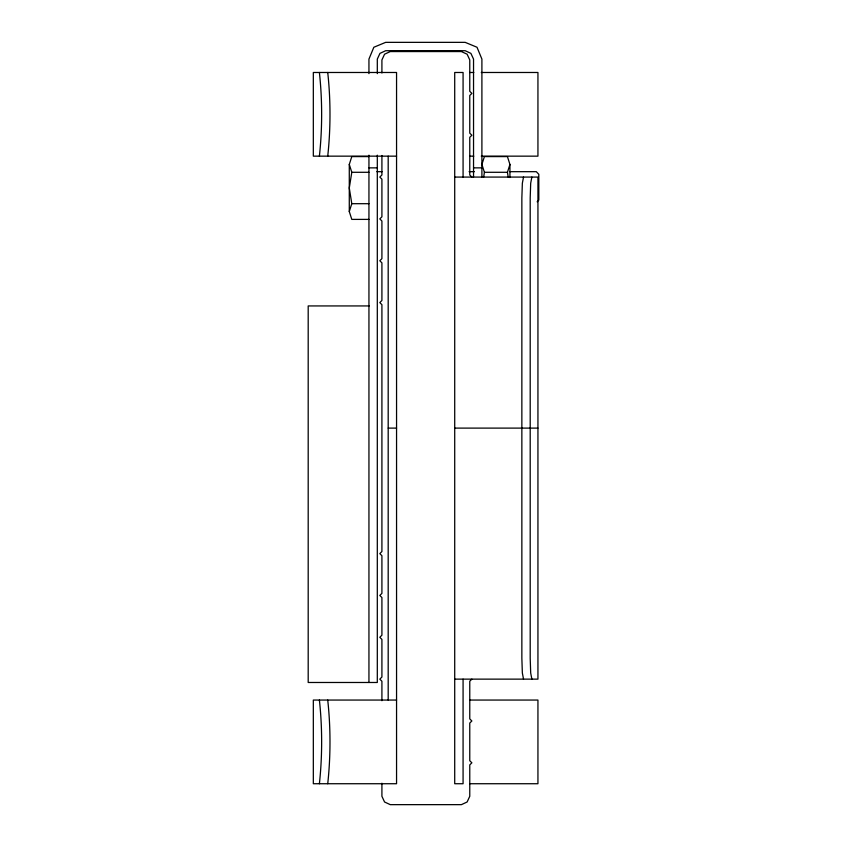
<?xml version="1.0" encoding="UTF-8"?>
<svg xmlns="http://www.w3.org/2000/svg" width="847" height="847" viewBox="0 0 847 847"><rect width="100%" height="100%" fill="white"/><g stroke="black" fill="none" stroke-linecap="round" stroke-linejoin="round"><path stroke-width="1.27" d="M368.943 156.589L351.791 156.589L349.282 164.434L351.791 172.29L349.282 187.992L351.791 203.693L349.282 211.538L351.791 219.394L368.943 219.394M483.648 177.118L484.42 172.29L481.901 164.434L484.42 156.589L507.427 156.589L509.936 164.434L509.936 177.521M319.393 156.155C322.389 128.564 322.389 100.062 319.393 72.482M327.736 156.155C330.732 128.564 330.732 100.062 327.736 72.482M319.393 783.729C322.389 756.138 322.389 727.637 319.393 700.056M327.736 783.729C330.732 756.138 330.732 727.637 327.736 700.056M523.531 177.076L522.355 183.206L521.858 197.997L521.858 658.214L522.355 673.005L523.531 679.135M531.874 177.076L530.688 183.206L530.201 197.997L530.201 658.214L530.688 673.005L531.874 679.135M508.2 177.118L507.427 172.29L509.936 164.434M537.136 201.808L538.808 200.051L538.808 174.313L536.299 171.676L509.936 171.676M471.864 679.135L469.767 681.232L469.767 718.881L471.864 720.977L469.767 723.063L469.767 760.722L471.864 762.808L469.767 764.905L469.767 796.286L467.121 801.993L461.403 804.65L390.276 804.65L384.559 801.993L381.912 796.286L381.912 783.21M469.577 72.482L473.791 72.482M481.265 72.482L537.94 72.482L537.94 156.155L481.265 156.155M396.555 156.155L313.326 156.155L313.326 72.482L396.555 72.482L396.555 783.729L313.326 783.729L313.326 700.056L396.555 700.056M469.577 156.155L473.791 156.155M368.943 167.865L377.307 167.865M473.537 167.865L481.901 167.865M376.851 171.676L382.124 171.676M469.09 171.676L474.362 171.676M351.791 172.29L368.943 172.29M484.42 172.29L507.427 172.29M454.712 177.076L537.94 177.076L537.94 679.135L454.712 679.135M351.791 203.693L368.943 203.693M369.218 305.936L308.192 305.936L308.192 682.481L377.307 682.481L377.307 155.17M388.191 428.106L396.555 428.106M454.712 428.106L521.54 428.106M521.858 428.106L537.94 428.106M469.577 700.056L537.94 700.056L537.94 783.729L469.577 783.729M471.864 177.076L469.767 174.98L469.767 137.33L471.864 135.234L469.767 133.148L469.767 95.489L471.864 93.392L469.767 91.307L469.767 59.925L467.121 54.208L461.403 51.561L390.276 51.561L384.559 54.208L381.912 59.925L381.912 73.001M481.901 177.023L481.901 59.089L477.009 47.252L465.172 42.35L385.681 42.35L373.845 47.252L368.943 59.089L368.943 73.615M473.537 177.023L473.537 59.089L470.89 53.372L465.172 50.714L385.681 50.714L379.964 53.372L377.307 59.089L377.307 73.615M463.076 177.076L463.076 72.482L454.712 72.482L454.712 783.729L463.076 783.729L463.076 679.135M388.191 156.155L388.191 700.056M381.912 155.509L381.912 174.98L379.816 177.076L381.912 179.162L381.912 216.821L379.816 218.907L381.912 221.003L381.912 258.663L379.816 260.749L381.912 262.845L381.912 300.494L379.816 302.591L381.912 304.676L381.912 551.524L379.816 553.62L381.912 555.717L381.912 593.366L379.816 595.462L381.912 597.548L381.912 635.208L379.816 637.293L381.912 639.39L381.912 677.039L379.816 679.135L381.912 681.232L381.912 700.702M368.943 155.17L368.943 682.481M349.282 164.434L349.282 211.538"/></g></svg>
